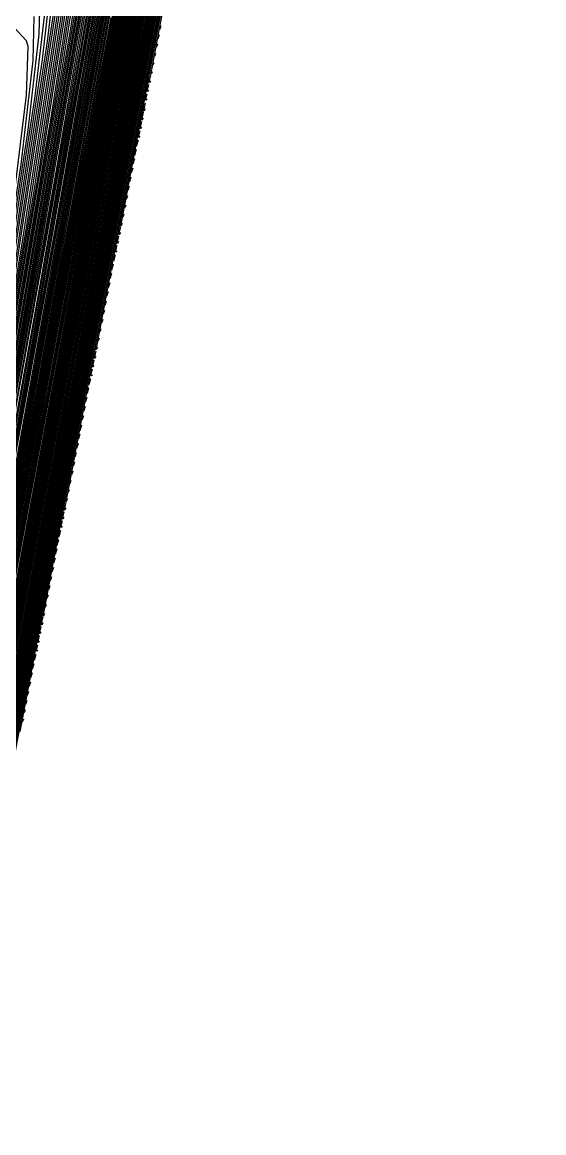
# Model space of a CAD drawing. Header units: inches. Extents: x 2608994 to 2618701, y 1261813 to 1271655.
# Drawn here: x 2618164 to 2618518, y 1266057 to 1266812 of the extents above; entities that cross this region are included whole.
import ezdxf

# ---------------------------------------------------------------- set-up
doc = ezdxf.new("R2010")
doc.units = ezdxf.units.IN
doc.header["$MEASUREMENT"] = 0

msp = doc.modelspace()

# ---------------------------------------------------------------- linework, layer by layer
for points, elevation in [([(2618252.2, 1266782.37915418), (2618518.39908807, 1268195.92)], 458), ([(2618230.6, 1266673.24921642), (2618513.2, 1268173.29396807)], 457), ([(2618215, 1266595.22029924), (2618504.8, 1268133.1090971)], 456), ([(2618194.6, 1266491.95482174), (2618496.4, 1268092.90718851)], 455), ([(2618179, 1266413.93363211), (2618489.2, 1268059.21979)], 454), ([(2617979.8, 1265411.94935254), (2618234.8, 1266751.63202715), (2618402.8, 1267647.97360772)], 443), ([(2617964.2, 1265333.98461495), (2618222.8, 1266692.11125791), (2618395.6, 1267613.99407787)], 442), ([(2617948.6, 1265256.02773968), (2618208.4, 1266619.88314554), (2618387.2, 1267573.48822335)], 441), ([(2617928.2, 1265152.74631483), (2618196.4, 1266560.31244186), (2618380, 1267539.45860887)], 440), ([(2617912.6, 1265074.80077699), (2618182, 1266488.03899971), (2618371.6, 1267498.90474258)], 439), ([(2617891, 1264965.6200131), (2618164, 1266396.73841857), (2618362, 1267451.83306713)], 438), ([(2618162.2, 1266330.0446845), (2618369.2, 1267421.81428477)], 453), ([(2617876.6, 1264893.58154572), (2618152, 1266337.09218692), (2618353.6, 1267411.23507254)], 437), ([(2617862.2, 1264821.55325819), (2618142.4, 1266290.0850116), (2618347.6, 1267383.5959475)], 436), ([(2618141.8, 1266226.77645518), (2618354.8, 1267349.79204008)], 452), ([(2617840.6, 1264712.36745867), (2618123.2, 1266192.38994615), (2618336.8, 1267329.96736906)], 435), ([(2617826.2, 1264640.35371179), (2618112.4, 1266138.99032013), (2618330.8, 1267302.27241313)], 434), ([(2618126.2, 1266148.76863802), (2618344, 1267296.8301926)], 451), ([(2617623.4, 1263620.38734411), (2617859.89249186, 1264845.52), (2618066.8, 1265936.57646746), (2618226.4, 1266788.47623233), (2618311.98953674, 1267253.92)], 423), ([(2617804.6, 1264531.14441169), (2618094.4, 1266047.58847584), (2618320, 1267248.60165258)], 433), ([(2617609, 1263548.34488972), (2617915.6, 1265141.86440018), (2618219.2, 1266753.95668217), (2618306.8, 1267230.45480142)], 422), ([(2617789, 1264453.1918101), (2618080, 1265975.14860909), (2618312.8, 1267214.36482391)], 432), ([(2617449.4, 1262745.56561697), (2617804.22926758, 1264581.52), (2618096.8, 1266132.38977757), (2618215.6, 1266773.76653397), (2618294.8, 1267212.38910377)], 413), ([(2618104.6, 1266039.61911319), (2618327.2, 1267212.06179487)], 450), ([(2617437.4, 1262685.59798313), (2617803.06464967, 1264577.92), (2618088.4, 1266091.08451704), (2618208.4, 1266738.97686698), (2618290, 1267190.94947059)], 412), ([(2617586.2, 1263433.17115039), (2617894.04432051, 1265031.52), (2618206, 1266687.09853035), (2618295.97936866, 1267175.92)], 421), ([(2617420.6, 1262600.3360427), (2617801.90045019, 1264574.32), (2618080, 1266049.74572227), (2618202.4, 1266710.70491848), (2618284, 1267162.67508956)], 411), ([(2617571.8, 1263361.13690941), (2617880.8, 1264964.78971985), (2618198.8, 1266652.51737455), (2618291.1412615, 1267154.32)], 420), ([(2617766.2, 1264338.00630017), (2618059.6, 1265871.06691241), (2618302, 1267160.65519082)], 431), ([(2618089, 1265961.61901768), (2618316.4, 1267159.05501484)], 449), ([(2617411, 1262552.34363961), (2617800.96596352, 1264571.92), (2618072.8, 1266014.80511348), (2618196.4, 1266682.405), (2618279.2, 1267141.17971979)], 410), ([(2616766.13554987, 1262375.32), (2617303.41179708, 1262494.72), (2617309.552, 1262497.12), (2617345.6, 1262528.79751938), (2617375.6, 1262552.03421205), (2617394.8, 1262563.90925556), (2617411.6, 1262570.63734681), (2617794.64403099, 1264558.72), (2617975.6, 1265521.68169788), (2618206, 1266772.4752671), (2618268.4, 1267128.16863934)], 402), ([(2617751.8, 1264265.95113384), (2618046.4, 1265804.89957794), (2618293.6, 1267119.88528407)], 430), ([(2617549, 1263245.96936773), (2617863.95128633, 1264879.12), (2618184.4, 1266579.160875), (2618281.29183093, 1267105.12)], 419), ([(2618068.6, 1265858.34284073), (2618303.2, 1267093.31773014)], 448), ([(2617736.2, 1264187.98809349), (2618033.2, 1265738.70090596), (2618286.4, 1267085.56748268)], 429), ([(2616451.6807484, 1262312.92), (2617131.64816014, 1262462.32), (2617261.36710526, 1262492.32), (2617267.57399015, 1262494.72), (2617319.2, 1262540.91576869), (2617361.2, 1262573.93821782), (2617388.8, 1262591.2575625), (2617416.4, 1262602.36956222), (2617520.8, 1263153.32606892), (2617787.45433607, 1264533.52), (2617876, 1265004.2525449), (2618128, 1266364.50732379), (2618206, 1266797.91082372), (2618255.2, 1267084.32128229)], 397), ([(2616700.09239966, 1262362.12), (2617296.59089954, 1262494.72), (2617301.68595438, 1262497.12), (2617339.6, 1262530.5837073), (2617370.40145388, 1262554.72), (2617391.2, 1262568.06611929), (2617411.6, 1262576.35029757), (2617412.8, 1262578.03569464), (2617520.8, 1263144.3255476), (2617794.16957104, 1264558.72), (2617966, 1265473.51631033), (2618197.6, 1266730.59871476), (2618260, 1267085.2514941)], 401), ([(2617189.83727432, 1262459.32), (2617363.44002707, 1262498.32), (2617367.12214818, 1262499.52), (2617392.4, 1262520.09075914), (2617404.4, 1262526.60218313), (2617405.6, 1262529.26390385), (2617798.65456653, 1264562.32), (2618044, 1265864.11653014), (2618174.8, 1266569.07024486), (2618264.8, 1267065.38257635)], 409), ([(2616258.68314363, 1262274.52), (2617060.14464364, 1262450.32), (2617233.00960433, 1262489.92), (2617242.68473768, 1262493.52), (2617304.8, 1262549.61513282), (2617355.58463727, 1262589.52), (2617388.8, 1262609.71101018), (2617418.8, 1262620.19894263), (2617523.2, 1263172.56599554), (2617796.08003786, 1264586.32), (2617985.2, 1265599.92709978), (2618131.6, 1266397.20584759), (2618202.4, 1266793.59875822), (2618246.8, 1267055.64799678)], 394), ([(2616644.89429324, 1262351.32), (2617285.74146592, 1262493.52), (2617292.44685247, 1262495.92), (2617333.6, 1262532.38276151), (2617367.2, 1262558.84124386), (2617392.4, 1262574.78920223), (2617412.8, 1262582.67271853), (2617414, 1262585.50416852), (2617519.6, 1263140.34250429), (2617793.46591386, 1264557.52), (2617951.6, 1265399.59539233), (2618186.84033376, 1266675.52), (2618251.6, 1267042.43114327)], 400), ([(2617134.78885503, 1262448.52), (2617356.6725552, 1262498.32), (2617388.8, 1262523.72726239), (2617405.6, 1262532.92423996), (2617406.8, 1262536.86311574), (2617798.17984571, 1264562.32), (2618039.2, 1265841.93119929), (2618170, 1266547.22335614), (2618258.8, 1267037.04558397)], 408), ([(2618053, 1265780.35182392), (2618291.2, 1267033.91150266)], 447), ([(2617713.4, 1264072.80476241), (2618011.6, 1265628.24879684), (2618274.4, 1267025.31747124)], 428), ([(2615757.11577575, 1262174.92), (2616140.26933852, 1262261.92), (2616400.52589223, 1262318.32), (2616696.4, 1262380.17110492), (2617051.84666961, 1262458.72), (2617163.38233428, 1262485.12), (2617175.77696482, 1262489.92), (2617262.8, 1262570.44094905), (2617300, 1262601.64855615), (2617332.92114782, 1262626.72), (2617375.6, 1262653.22682148), (2617392.4, 1262660.35768071), (2617426, 1262669.99413268), (2617427.2, 1262673.42330379), (2617519.6, 1263171.62634625), (2617790.45609437, 1264576.72), (2618036.8, 1265908.89689934), (2618134, 1266446.90637023), (2618196.4, 1266806.3418035), (2618228.8, 1267013.50948381)], 386), ([(2616324.78548896, 1262287.72), (2617087.58771211, 1262455.12), (2617243.8183319, 1262491.12), (2617251.84593781, 1262494.72), (2617309.6, 1262546.69741076), (2617357.6, 1262584.40407432), (2617388.8, 1262603.55455399), (2617417.6, 1262613.87421361), (2617524.4, 1263176.5671215), (2617806.26873568, 1264637.92), (2618051.2, 1265953.56631299), (2618203.6, 1266794.98778866), (2618240.8, 1267011.61839915)], 395), ([(2615691.20425532, 1262161.72), (2616108.4, 1262256.58981001), (2616382.30557818, 1262315.92), (2616694, 1262380.86464004), (2617046.06510807, 1262458.72), (2617156.77912867, 1262485.12), (2617166.46598416, 1262488.72), (2617257.10602155, 1262572.72), (2617295.2, 1262604.81075931), (2617328.47657939, 1262630.32), (2617352.8, 1262646.76251467), (2617373.2, 1262658.37845755), (2617391.2, 1262666.0717757), (2617427.2, 1262676.3047468), (2617428.4, 1262680.99862197), (2617463.2, 1262874.8367629), (2617519.6, 1263173.84382456), (2617789.97986145, 1264576.72), (2618032, 1265886.39161371), (2618114.34115781, 1266339.52), (2618190.4, 1266777.00141797), (2618224, 1266990.999625)], 385), ([(2617699, 1264000.75250628), (2617998.4, 1265561.99085733), (2618267.2, 1266990.94336957)], 427), ([(2617068.77640937, 1262435.32), (2617349.61598533, 1262498.32), (2617386.4, 1262528.23832461), (2617406.8, 1262539.24586026), (2617797.24595964, 1264559.92), (2618022.4, 1265755.46513646), (2618155.6, 1266473.12391614), (2618248, 1266981.7111147)], 407), ([(2615635.68652546, 1262150.92), (2616085.6, 1262253.28389109), (2616372.4, 1262315.30291419), (2616692.8, 1262381.81964446), (2617034.95816821, 1262457.52), (2617146.1004, 1262483.92), (2617158.73426854, 1262488.72), (2617255.6, 1262578.67031423), (2617296.4, 1262612.81421872), (2617331.2, 1262639.05755828), (2617356.4, 1262655.53999334), (2617378, 1262667.02298364), (2617428.4, 1262682.90555888), (2617465.6, 1262889.64314472), (2617520.8, 1263182.35396865), (2617789.50361802, 1264576.72), (2618028.4, 1265870.43538683), (2618113.86869007, 1266339.52), (2618186.8, 1266761.9792913), (2618220.4, 1266977.24240869)], 384), ([(2618037.4, 1265702.36778518), (2618279.2, 1266974.48170301)], 446), ([(2616573.17155963, 1262336.92), (2617175.7407649, 1262469.52), (2617278.95887265, 1262493.52), (2617284.64773728, 1262495.92), (2617330, 1262536.21790356), (2617367.2, 1262565.2718797), (2617392.4, 1262580.87227484), (2617414, 1262588.99655359), (2617790.69684598, 1264545.52), (2617919.2, 1265229.29208366), (2618165.2, 1266560.43970938), (2618236, 1266958.01229391)], 399), ([(2617534.6, 1263173.94813805), (2617839.86667684, 1264755.52), (2618149.6, 1266396.29249626), (2618254, 1266960.39179121)], 418), ([(2615569.79361946, 1262137.72), (2615765.2, 1262183.27674754), (2616054.4, 1262248.14922052), (2616356.906787, 1262313.52), (2616691.6, 1262382.77473606), (2617034.50141176, 1262458.72), (2617139.51745711, 1262483.92), (2617150.82751961, 1262488.72), (2617248.68956743, 1262579.92), (2617290.4, 1262615.06548073), (2617326.4, 1262642.47388358), (2617352.8, 1262659.9530928), (2617375.6, 1262672.24670427), (2617391.2, 1262678.29988515), (2617428.4, 1262688.63671283), (2617429.6, 1262690.10296615), (2617464.4, 1262884.98180004), (2617520.8, 1263184.57061708), (2617789.25302413, 1264577.92), (2618027.2, 1265867.62630821), (2618122, 1266393.57196622), (2618183.2, 1266746.9428076), (2618215.6, 1266954.62420546)], 383), ([(2616380.11849327, 1262298.52), (2617104.19158728, 1262457.52), (2617250.53928996, 1262491.12), (2617259.73047314, 1262494.72), (2617314.4, 1262543.79766372), (2617358.8, 1262578.73451052), (2617386.4, 1262596.15874313), (2617416.4, 1262607.5497476), (2617417.6, 1262609.7974878), (2617500.4, 1263049.20201725), (2617781.46982538, 1264504.72), (2617844.84648383, 1264840.72), (2618093.2, 1266178.26008918), (2618176, 1266634.38335373), (2618232.4, 1266955.27341506)], 396), ([(2617013.73342939, 1262424.52), (2617338.88170922, 1262497.12), (2617342.21725732, 1262498.32), (2617384, 1262532.77577841), (2617408, 1262546.1069573), (2617797.00095597, 1264561.12), (2618017.6, 1265733.20133821), (2618148.4, 1266438.15520457), (2618240.8, 1266946.59842252)], 406), ([(2616192.61840491, 1262261.32), (2616387.11452111, 1262305.12), (2617043.56438237, 1262447.92), (2617226.31498114, 1262489.92), (2617234.80200642, 1262493.52), (2617300, 1262552.55033989), (2617352.8, 1262594.12043456), (2617387.6, 1262615.3008641), (2617420, 1262626.66773717), (2617502.8, 1263068.26894606), (2617780.28726746, 1264505.92), (2617847.1218296, 1264861.12), (2618054.8, 1265980.65269194), (2618186.8, 1266710.13840849), (2618226.4, 1266939.14119028)], 393), ([(2615503.92671185, 1262124.52), (2615724.4, 1262175.96095355), (2616029.2, 1262244.36153352), (2616344.08512035, 1262312.32), (2616689.2, 1262383.46892907), (2617018.09988277, 1262456.32), (2617128.8682392, 1262482.72), (2617141.67667656, 1262487.52), (2617243.6, 1262582.77173313), (2617286.8, 1262619.2593096), (2617324, 1262647.61150828), (2617350.4, 1262665.10807479), (2617373.2, 1262677.4823301), (2617388.8, 1262683.67072464), (2617429.6, 1262694.94486487), (2617430.8, 1262697.67070301), (2617464.4, 1262886.7944631), (2617520.8, 1263186.78467807), (2617788.55104834, 1264576.72), (2618022.4, 1265845.04945225), (2618117.2, 1266371.23572508), (2618178.4, 1266724.67974884), (2618210.8, 1266931.98357947)], 382), ([(2617520.2, 1263101.93757838), (2617827.46058886, 1264693.12), (2618142.4, 1266361.59086801), (2618248, 1266932.29525773)], 417), ([(2617676.2, 1263885.57118897), (2617978, 1265457.8234264), (2618255.2, 1266930.65585159)], 426), ([(2616953.2068916, 1262412.52), (2617331.94346188, 1262497.12), (2617379.07307184, 1262535.52), (2617394.8, 1262545.82721176), (2617408, 1262551.47776173), (2617409.2, 1262553.62466659), (2617796.52632926, 1264561.12), (2618012.8, 1265710.91303396), (2618143.6, 1266416.20562401), (2618236, 1266924.91374503)], 405), ([(2615443.22054208, 1262112.52), (2615683.6, 1262168.6656785), (2616000.4, 1262239.80409414), (2616331.18121547, 1262311.12), (2616687.52133581, 1262384.32), (2617017.64297666, 1262457.52), (2617122.30449966, 1262482.72), (2617133.78200845, 1262487.52), (2617237.6, 1262584.83476699), (2617281.28085964, 1262621.92), (2617319.2, 1262651.05768421), (2617346.8, 1262669.55069106), (2617369.6, 1262682.15839766), (2617387.6, 1262689.4244441), (2617430.8, 1262701.23929171), (2617432, 1262705.32831453), (2617464.4, 1262888.59444657), (2617520.8, 1263188.99611714), (2617788.3001757, 1264577.92), (2618020, 1265835.62972807), (2618113.6, 1266355.64084433), (2618174.8, 1266709.59419516), (2618207.2, 1266918.11788079)], 381), ([(2616137.23173516, 1262250.52), (2616363.89651568, 1262301.52), (2617032.42092719, 1262446.72), (2617219.53046807, 1262489.92), (2617225.55666602, 1262492.32), (2617294, 1262554.4766343), (2617348.84979882, 1262597.92), (2617386.4, 1262620.91044917), (2617420, 1262632.43539503), (2617423.6, 1262646.18804527), (2617517.2, 1263145.74016978), (2617793.31317794, 1264576.72), (2618052.4, 1265971.36860281), (2618153.2, 1266526.12596622), (2618219.2, 1266902.96125737)], 392), ([(2615382.50811594, 1262100.52), (2615644, 1262161.66562076), (2615976.4, 1262236.32885301), (2616320.8, 1262310.46674252), (2616685.6, 1262385.11885185), (2617006.5778494, 1262456.32), (2617111.68622517, 1262481.52), (2617124.60362776, 1262486.32), (2617182.4, 1262541.97295253), (2617235.2, 1262590.08512936), (2617280.8, 1262628.6792505), (2617320.84064596, 1262659.12), (2617349.2, 1262677.64820253), (2617373.48944053, 1262690.32), (2617420, 1262705.07129484), (2617432, 1262707.51662921), (2617466.8, 1262903.46770977), (2617523.2, 1263203.82419486), (2617787.59838157, 1264576.72), (2618017.6, 1265826.19948669), (2618111.2, 1266346.80825657), (2618171.2, 1266694.4906738), (2618202.4, 1266895.36945126)], 380), ([(2617497.4, 1262986.79509955), (2617811.8530741, 1264613.92), (2618129.2, 1266294.68647128), (2618239.6, 1266891.0640451)], 416), ([(2617661.8, 1263813.52181346), (2617964.8, 1265391.50114889), (2618248, 1266896.22441062)], 425), ([(2618015.8, 1265593.20603915), (2618262.4, 1266889.63622503)], 445), ([(2616065.89225352, 1262236.12), (2616335.09100567, 1262296.72), (2616999.58124186, 1262440.72), (2617208.85871122, 1262488.72), (2617217.75964666, 1262492.32), (2617283.26418721, 1262552.32), (2617338.00655284, 1262596.72), (2617362.4, 1262613.61902817), (2617382.8, 1262625.36144831), (2617397.2, 1262631.56126446), (2617421.2, 1262638.76048803), (2617423.6, 1262647.67238674), (2617518.4, 1263154.2340333), (2617792.83702547, 1264576.72), (2618048.8, 1265955.53235566), (2618149.6, 1266510.71976082), (2618215.6, 1266888.09154176)], 391), ([(2615316.68379175, 1262087.32), (2615598.4, 1262153.31387461), (2615945.2, 1262231.29138283), (2616305.12335149, 1262308.72), (2616684.4, 1262386.073584), (2617000.81810193, 1262456.32), (2617105.14076305, 1262481.52), (2617116.73564237, 1262486.32), (2617175.10489914, 1262542.72), (2617229.2, 1262592.17707831), (2617276, 1262631.96613416), (2617316.8, 1262663.16727849), (2617346.8, 1262682.87178723), (2617372, 1262696.0192729), (2617418.8, 1262711.0833513), (2617433.2, 1262714.2980571), (2617465.6, 1262898.72101703), (2617522, 1263199.72633779), (2617787.34721357, 1264577.92), (2618014, 1265810.15340017), (2618106.4, 1266324.39144914), (2618166.4, 1266672.12954925), (2618198.8, 1266881.48527546)], 379), ([(2616506.98018133, 1262323.72), (2617148.27565256, 1262464.72), (2617268.11679727, 1262492.32), (2617276.77178922, 1262495.92), (2617326.4, 1262540.07231092), (2617366, 1262570.8599018), (2617392.4, 1262586.96161115), (2617415.2, 1262595.37763149), (2617523.2, 1263163.56164132), (2617789.53465733, 1264541.92), (2617897.6, 1265116.78521641), (2618147.2, 1266465.6838796), (2618221.6, 1266881.15690476)], 398), ([(2615999.90859892, 1262222.92), (2616308.8, 1262292.49566004), (2616966.73966835, 1262434.72), (2617198.09674169, 1262487.52), (2617209.86406909, 1262492.32), (2617282, 1262558.35962264), (2617342, 1262606.32387163), (2617378, 1262629.16290524), (2617396, 1262637.21132787), (2617422.4, 1262645.08425019), (2617423.6, 1262649.1861121), (2617518.4, 1263156.45958593), (2617792.36086751, 1264576.72), (2618046.4, 1265946.22450346), (2618139.83407235, 1266460.72), (2618212, 1266873.20903589)], 390), ([(2616881.70031456, 1262398.12), (2617321.12613577, 1262495.92), (2617326.58629371, 1262498.32), (2617375.6, 1262539.33114712), (2617394.8, 1262551.84970737), (2617409.2, 1262557.79834711), (2617410.4, 1262561.18984384), (2617795.82236436, 1264559.92), (2617999.6, 1265643.59198357), (2618131.6, 1266355.07943171), (2618225.2, 1266869.60166753)], 404), ([(2617535.2, 1263278.06119127), (2617784.54141752, 1264573.12), (2617994.8, 1265719.27429699), (2618088.4, 1266241.22154065), (2618149.6, 1266596.84613391), (2618180.8, 1266798.74637504), (2618188.05, 1266860.32)], 375), ([(2617558, 1263409.10072911), (2617780.81009945, 1264565.92), (2617958.8, 1265538.72132569), (2618059.6, 1266100.87160629), (2618124.4, 1266476.6475155), (2618158, 1266692.21706059), (2618166.4, 1266762.38808511), (2618167.58721421, 1266795.52), (2618166.4, 1266799.21276808), (2618104.3312, 1266866.32)], 370), ([(2615255.97354629, 1262075.32), (2615557.6, 1262146.08233301), (2615920, 1262227.60097212), (2616294.4, 1262308.0281342), (2616682, 1262386.76963909), (2616989.77535448, 1262455.12), (2617094.55440569, 1262480.32), (2617107.52878106, 1262485.12), (2617169.2, 1262544.78653712), (2617224.4, 1262595.34145015), (2617272.49405918, 1262636.32), (2617314.4, 1262668.39980209), (2617343.2, 1262687.39742595), (2617368.4, 1262700.79829621), (2617418.8, 1262717.61786513), (2617433.2, 1262720.01807976), (2617434.4, 1262722.37350906), (2617466.8, 1262907.06823273), (2617523.2, 1263208.25194601), (2617786.87068861, 1264577.92), (2618011.6, 1265800.69570665), (2618104, 1266315.53128799), (2618162.8, 1266656.97562249), (2618194, 1266858.623125)], 378), ([(2617484.2, 1262920.72820601), (2617808.16471447, 1264597.12), (2618120.8, 1266253.48452896), (2618232.4, 1266856.35839067)], 415), ([(2615195.25682451, 1262063.32), (2615512, 1262137.77131492), (2615890, 1262222.87819078), (2616280, 1262306.58555494), (2616680.8, 1262387.72424089), (2616984.02823323, 1262455.12), (2617088.02688459, 1262480.32), (2617099.68896052, 1262485.12), (2617162, 1262545.64287888), (2617219.6, 1262598.52113723), (2617269.51027614, 1262641.12), (2617312, 1262673.65598156), (2617343.2, 1262694.09131189), (2617369.6, 1262707.69923674), (2617429.6, 1262727.33052632), (2617433.2, 1262732.77402951), (2617434.4, 1262725.89469399), (2617471.6, 1262935.08110356), (2617526.8, 1263229.41403255), (2617786.1692166, 1264576.72), (2618005.6, 1265771.38464167), (2618098, 1266286.26094056), (2618158, 1266634.5473768), (2618190.4, 1266844.71148649)], 377), ([(2615944.48407279, 1262212.12), (2616282.61993077, 1262288.32), (2616694, 1262376.00512399), (2616950.20647762, 1262432.32), (2617191.44977899, 1262487.52), (2617200.70487515, 1262491.12), (2617276, 1262560.31620853), (2617337.2, 1262609.56410256), (2617361.2, 1262625.83278494), (2617381.6, 1262637.27740003), (2617396, 1262643.28945904), (2617423.6, 1262651.41794118), (2617424.8, 1262656.7560052), (2617518.4, 1263158.68282066), (2617791.88470118, 1264576.72), (2618042.8, 1265930.35413743), (2618138.98438999, 1266460.72), (2618207.2, 1266851.16982676)], 389), ([(2617541.2, 1263311.83686247), (2617783.61498784, 1264570.72), (2617990, 1265696.48032162), (2618084.8, 1266225.46241815), (2618146, 1266581.58571143), (2618177.2, 1266784.7063773), (2618184.35569314, 1266848.32)], 374), ([(2616832.15553971, 1262388.52), (2617314.25693534, 1262495.92), (2617376.8, 1262546.54694351), (2617394.8, 1262557.87669376), (2617410.4, 1262564.1211408), (2617795.11848259, 1264558.72), (2617991.2, 1265601.94272727), (2618124.4, 1266320.01660004), (2618219.2, 1266841.13640232)], 403), ([(2615878.52299331, 1262198.92), (2616193.43834786, 1262270.32), (2616700, 1262378.52278182), (2617068.76378092, 1262459.92), (2617180.7142474, 1262486.32), (2617192.81977095, 1262491.12), (2617274.8, 1262566.44499544), (2617340.05879797, 1262618.32), (2617362.4, 1262633.06141514), (2617381.6, 1262643.54275697), (2617424.8, 1262658.53696153), (2617520.8, 1263173.46259815), (2617791.18207705, 1264575.52), (2618039.2, 1265914.46456584), (2618138.8, 1266464.39361345), (2618203.6, 1266836.24128222)], 388), ([(2617548.4, 1263354.17260226), (2617782.21256081, 1264568.32), (2617976.8, 1265630.92518478), (2618072.8, 1266166.6287214), (2618135.2, 1266529.16563408), (2618167.6, 1266738.49068029), (2618175.2398638, 1266803.92), (2618176.03234837, 1266836.32)], 372), ([(2617639, 1263698.34192749), (2617860.55628648, 1264845.52), (2618077.6, 1265990.3330913), (2618234.8, 1266829.43087742)], 424), ([(2618000.2, 1265515.23085226), (2618250.4, 1266830.16245607)], 444), ([(2617530.4, 1263250.58113731), (2617785.46780055, 1264575.52), (2618002, 1265755.26957346), (2618094.4, 1266270.55709716), (2618154.4, 1266619.34081448), (2618185.6, 1266821.73501976)], 376), ([(2617542.4, 1263320.40353599), (2617782.91374632, 1264569.52), (2617982.8, 1265660.41048634), (2618078.8, 1266196.06082327), (2618140, 1266551.75826172), (2618172.4, 1266761.60501469), (2618179.6, 1266823.68115765)], 373), ([(2615812.59154569, 1262185.72), (2616161.2, 1262264.86029306), (2616698.8, 1262379.47805313), (2617068.31237646, 1262461.12), (2617174.08996446, 1262486.32), (2617183.59929481, 1262489.92), (2617268.20240659, 1262567.92), (2617304.07371923, 1262597.92), (2617336, 1262622.16205656), (2617358.8, 1262637.36683817), (2617379.2, 1262648.67496477), (2617394.8, 1262655.05370474), (2617424.8, 1262663.67475649), (2617426, 1262665.88597197), (2617519.6, 1263169.40634361), (2617790.93231608, 1264576.72), (2618039.2, 1265918.24318799), (2618136.4, 1266455.65070355), (2618200, 1266821.29979326)], 387), ([(2617462.6, 1262811.54318469), (2617805.62360223, 1264586.32), (2618108.8, 1266192.95221605), (2618224, 1266815.07518557)], 414), ([(2617556.8, 1263400.50835929), (2617781.28579308, 1264565.92), (2617966, 1265574.9103987), (2618065.6, 1266130.36509174), (2618129.2, 1266499.30183566), (2618162.8, 1266715.36060056), (2618171.06030129, 1266785.92), (2618171.75645442, 1266815.92)], 371), ([(2618257.23505798, 1266806.92), (2618258.2, 1266809.82331369)], 459), ([(2618256.08010192, 1266800.92), (2618257, 1266803.53888213)], 459), ([(2618254.92508351, 1266794.92), (2618255.8, 1266797.2547738)], 459), ([(2618252.61488193, 1266782.92), (2618253.4, 1266784.68778291)], 459), ([(2618253.77001282, 1266788.92), (2618254.6, 1266790.97110361)], 459), ([(2618251, 1266776.51146432), (2618252.2, 1266782.1921558)], 458), ([(2618251.45968681, 1266776.92), (2618252.2, 1266778.40503029)], 459), ([(2618248.6, 1266764.77566239), (2618249.8, 1266769.62053908)], 458), ([(2618249.8, 1266770.64367178), (2618251, 1266775.90620291)], 458), ([(2618250.30444354, 1266770.92), (2618251, 1266772.1227671)], 459), ([(2618247.4, 1266758.9075089), (2618248.6, 1266763.33529582)], 458), ([(2618249.14915068, 1266764.92), (2618249.8, 1266765.84073733)], 459), ([(2618246.2, 1266751.28376236), (2618247.4, 1266757.05050994)], 458), ([(2618247.99379449, 1266758.92), (2618248.6, 1266759.55914045)], 459), ([(2618245, 1266745.4151789), (2618246.2, 1266750.76625276)], 458), ([(2618245.49255145, 1266745.72), (2618246.2, 1266746.9975768)], 459), ([(2618246.64805751, 1266751.72), (2618247.4, 1266753.27818408)], 459), ([(2618243.8, 1266739.54643206), (2618245, 1266744.48243168)], 458), ([(2618244.33697971, 1266739.72), (2618245, 1266740.71739887)], 459), ([(2618241.43024289, 1266727.72), (2618242.6, 1266731.91586761)], 458), ([(2618242.6, 1266733.67753295), (2618243.8, 1266738.19893073)], 458), ([(2618243.18136062, 1266733.72), (2618243.8, 1266734.43753464)], 459), ([(2618240.27494931, 1266721.72), (2618241.4, 1266725.63336265)], 458), ([(2618239.11959478, 1266715.72), (2618240.2, 1266719.3512894)], 458), ([(2618237.96418743, 1266709.72), (2618239, 1266713.06953235)], 458), ([(2618236.8087185, 1266703.72), (2618237.8, 1266706.78819872)], 458), ([(2618234.49760912, 1266691.72), (2618235.4, 1266694.22707763)], 458), ([(2618235.65319025, 1266697.72), (2618236.6, 1266700.50739528)], 458), ([(2618233.34197656, 1266685.72), (2618234.2, 1266687.94707224)], 458), ([(2618232.18627811, 1266679.72), (2618233, 1266681.6674924)], 458), ([(2618229.4, 1266667.37981122), (2618230.6, 1266672.84106013)], 457), ([(2618231.03051901, 1266673.72), (2618231.8, 1266675.38846198)], 458), ([(2618228.2, 1266661.51023376), (2618229.4, 1266666.55912672)], 457), ([(2618229.87470717, 1266667.72), (2618230.6, 1266669.10980578)], 458), ([(2618227, 1266655.64045781), (2618228.2, 1266660.27770106)], 457), ([(2618227.5629202, 1266655.72), (2618228.2, 1266656.55375591)], 458), ([(2618228.71884699, 1266661.72), (2618229.4, 1266662.83160765)], 458), ([(2618225.81727499, 1266649.72), (2618227, 1266653.99664898)], 457), ([(2618223.50602503, 1266637.72), (2618224.6, 1266641.43593874)], 457), ([(2618224.66168123, 1266643.72), (2618225.8, 1266647.71608288)], 457), ([(2618222.35031419, 1266631.72), (2618223.4, 1266635.15623996)], 457), ([(2618221.19454433, 1266625.72), (2618222.2, 1266628.87688125)], 457), ([(2618220.03871649, 1266619.72), (2618221, 1266622.59808878)], 457), ([(2618218.88282814, 1266613.72), (2618219.8, 1266616.31977401)], 457), ([(2618216.57087982, 1266601.72), (2618217.4, 1266603.7642418)], 457), ([(2618217.72688384, 1266607.72), (2618218.6, 1266610.04175386)], 457), ([(2618215.41482283, 1266595.72), (2618216.2, 1266597.48711094)], 457), ([(2618212.6, 1266583.47955095), (2618213.8, 1266588.62376703)], 456), ([(2618213.8, 1266589.35001626), (2618215, 1266594.90360286)], 456), ([(2618214.25869783, 1266589.72), (2618215, 1266591.21051862)], 457), ([(2618211.4, 1266577.60893591), (2618212.6, 1266582.34433117)], 456), ([(2618213.10252186, 1266583.72), (2618213.8, 1266584.93428036)], 457), ([(2618210.20621165, 1266571.72), (2618211.4, 1266576.06530107)], 456), ([(2618210.78998773, 1266571.72), (2618211.4, 1266572.3830929)], 457), ([(2618211.9462801, 1266577.72), (2618212.6, 1266578.65853933)], 457), ([(2618209.05030708, 1266565.72), (2618210.2, 1266569.78662921)], 456), ([(2618207.89434645, 1266559.72), (2618209, 1266563.50862275)], 456), ([(2618205.58225608, 1266547.72), (2618206.6, 1266550.95358864)], 456), ([(2618206.73833165, 1266553.72), (2618207.8, 1266557.23091997)], 456), ([(2618204.42611576, 1266541.72), (2618205.4, 1266544.67669122)], 456), ([(2618203.07963849, 1266534.52), (2618204.2, 1266538.40043235)], 456), ([(2618201.9233513, 1266528.52), (2618203, 1266532.12452472)], 456), ([(2618199.61059962, 1266516.52), (2618200.6, 1266519.57387619)], 456), ([(2618200.76701201, 1266522.52), (2618201.8, 1266525.84899805)], 456), ([(2618198.45413559, 1266510.52), (2618199.4, 1266513.29928731)], 456), ([(2618197.29762005, 1266504.52), (2618198.2, 1266507.02520167)], 456), ([(2618196.14103549, 1266498.52), (2618197, 1266500.75146192)], 456), ([(2618193.4, 1266486.08289593), (2618194.6, 1266491.84495831)], 455), ([(2618194.98439969, 1266492.52), (2618195.8, 1266494.47808184)], 456), ([(2618192.2, 1266480.21084926), (2618193.4, 1266485.56898639)], 455), ([(2618192.67092713, 1266480.52), (2618193.4, 1266481.93292825)], 456), ([(2618193.82769685, 1266486.52), (2618194.6, 1266488.20521257)], 456), ([(2618191, 1266474.33857952), (2618192.2, 1266479.29325194)], 455), ([(2618191.51411744, 1266474.52), (2618192.2, 1266475.6608747)], 456), ([(2618188.62512896, 1266462.52), (2618189.8, 1266466.7431579)], 455), ([(2618189.8, 1266468.46617604), (2618191, 1266473.01808705)], 455), ([(2618190.35722609, 1266468.52), (2618191, 1266469.38938324)], 456), ([(2618187.46859197, 1266456.52), (2618188.6, 1266460.46898129)], 455), ([(2618186.31200312, 1266450.52), (2618187.4, 1266454.19510362)], 455), ([(2618185.15534047, 1266444.52), (2618186.2, 1266447.92165654)], 455), ([(2618183.9986256, 1266438.52), (2618185, 1266441.64855172)], 455), ([(2618181.6850131, 1266426.52), (2618182.6, 1266429.10403963)], 455), ([(2618182.84184601, 1266432.52), (2618183.8, 1266435.37601763)], 455), ([(2618180.52811682, 1266420.52), (2618181.4, 1266422.83229035)], 455), ([(2618177.8, 1266408.06080834), (2618179, 1266413.89064052)], 454), ([(2618179.3711526, 1266414.52), (2618180.2, 1266416.5610989)], 455), ([(2618176.6, 1266402.18787687), (2618177.8, 1266407.61673107)], 454), ([(2618178.21413318, 1266408.52), (2618179, 1266410.29026879)], 455), ([(2618175.4, 1266396.31473684), (2618176.6, 1266401.34316136)], 454), ([(2618177.05706272, 1266402.52), (2618177.8, 1266404.0199726)], 455), ([(2618174.2, 1266390.44140353), (2618175.4, 1266395.06998629)], 454), ([(2618174.74271092, 1266390.52), (2618175.4, 1266391.48067846)], 455), ([(2618175.89992172, 1266396.52), (2618176.6, 1266397.75012048)], 455), ([(2618173.01637111, 1266384.52), (2618174.2, 1266388.79726027)], 454), ([(2618173.58544662, 1266384.52), (2618174.2, 1266385.21161808)], 455), ([(2618170.70260648, 1266372.52), (2618171.8, 1266376.25324832)], 454), ([(2618171.85951412, 1266378.52), (2618173, 1266382.52503282)], 454), ([(2618169.54563006, 1266366.52), (2618170.6, 1266369.98189133)], 454), ([(2618168.38859517, 1266360.52), (2618169.4, 1266363.71096117)], 454), ([(2618167.23150137, 1266354.52), (2618168.2, 1266357.44046486)], 454), ([(2618166.07435006, 1266348.52), (2618167, 1266351.1704717)], 454), ([(2618163.75984704, 1266336.52), (2618164.6, 1266338.63176311)], 454), ([(2618164.91713077, 1266342.52), (2618165.8, 1266344.90091181)], 454)]:
    msp.add_lwpolyline(points, dxfattribs=dict(elevation=elevation))

doc.saveas('drawing.dxf')
